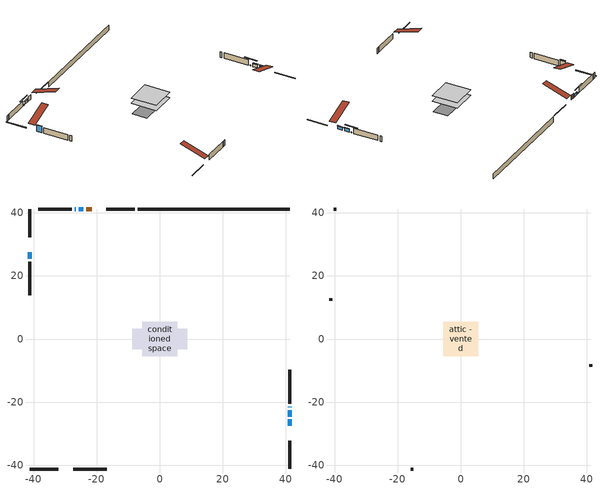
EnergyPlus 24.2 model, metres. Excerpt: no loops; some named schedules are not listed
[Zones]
conditioned space
 floor outside (Floor1 construction): -0.57,-0.57 -0.57,0.57 0.57,0.57 0.57,-0.57 z0.61
 floor adiabatic (AdiabaticFloorConstruction): -5.52,-5.52 -5.52,5.52 5.52,5.52 5.52,-5.52 z0.61
 floor foundation (Slab1 construction): -8.78,-3.26 -8.78,3.26 8.78,3.26 8.78,-3.26 z-1.75
 wall outside (RimJoist1 construction): -7.86,41.23 -16.89,41.23 / -41.23,-41.23 -32.2,-41.23 / -41.23,41.23 -41.23,32.2 / 41.23,-41.23 41.23,-32.2 z0.61:0.91
 wall outside (AdiabaticWallConstruction 1): -21.58,41.23 -23.29,41.23 z0.61:2.64
 wall outside (AdiabaticWallConstruction): 41.23,-27.51 41.23,-25.52 / 41.23,-24.6 41.23,-22.61 z0.61:1.92; -24.21,41.23 -25.76,41.23 z0.61:1.63; -41.23,27.51 -41.23,25.43 z0.61:3.34; 41.23,-21.69 41.23,-21.41 / -26.68,41.23 -26.97,41.23 z0.61:0.98
 wall outside (Wall1 construction): -27.89,41.23 -38.57,41.23 / -27.51,-41.23 -16.83,-41.23 / -41.23,24.5 -41.23,13.82 / 41.23,-20.48 41.23,-9.8 z0.61:3.05
 wall foundation (FoundationWall1 construction): -6.93,41.23,-1.75 -6.93,41.23,0.61 36.41,41.23,0.61 36.41,41.23,0.57 41.23,41.23,0.57 41.23,41.23,-1.75
 window (WindowConstruction): 41.23,-27.51 41.23,-25.52 z0.61:1.92
 window (WindowConstruction 1): 41.23,-24.6 41.23,-22.61 z0.61:1.92
 window (WindowConstruction 2): -24.22,41.23 -25.76,41.23 z0.61:1.63
 window (WindowConstruction 3): -41.23,27.51 -41.23,25.43 z0.61:3.34
 window (WindowConstruction 4): 41.23,-21.69 41.23,-21.41 z0.61:0.97
 window (WindowConstruction 5): -26.69,41.23 -26.96,41.23 z0.61:0.97
 door (Door): -21.58,41.23 -23.29,41.23 z0.61:2.64
 ceiling adiabatic (AdiabaticFloorConstruction): 5.52,-5.52 5.52,5.52 -5.52,5.52 -5.52,-5.52 z0.61
attic - vented
 floor to conditioned space (Floor2 construction Reversed): -5.52,-5.52 -5.52,5.52 5.52,5.52 5.52,-5.52 z3.05
 wall outside (Wall2 construction): -39.5,41.23 -40.3,41.23 / -15.9,-41.23 -15.1,-41.23 / -41.23,12.9 -41.23,12.1 / 41.23,-8.87 41.23,-8.08 z0.61:3.05
 roof outside (Roof1 construction): -20.65,41.23,3.05 -20.65,30.48,6.63 -17.82,30.48,6.63 -17.82,41.23,3.05; -28.43,-41.23,3.05 -28.43,-30.48,6.63 -31.27,-30.48,6.63 -31.27,-41.23,3.05; -41.23,28.43,3.05 -30.48,28.43,6.63 -30.48,31.27,6.63 -41.23,31.27,3.05; 41.23,-28.43,3.05 30.48,-28.43,6.63 30.48,-31.27,6.63 41.23,-31.27,3.05
shading: 41.23,-25.32 41.23,-27.71 41.64,-27.71 41.64,-25.32 z2.12; 41.23,-22.41 41.23,-24.8 41.64,-24.8 41.64,-22.41 z2.12; -25.96,41.23 -24.01,41.23 -24.01,41.64 -25.96,41.64 z1.83; -41.23,25.23 -41.23,27.71 -41.64,27.71 -41.64,25.23 z3.55; 41.23,-18.77 41.23,-24.33 41.64,-24.33 41.64,-18.77 z3.61; -29.6,41.23 -24.05,41.23 -24.05,41.64 -29.6,41.64 z3.61
[Building]
Building 1: Terrain=Suburbs
[Site:Location]
Winnipeg Intl AP_MB: Latitude {deg}=49.91; Longitude {deg}=-97.24; Time Zone {hr}=-6; Elevation {m}=239; Keep Site Location Information=Yes
[Site:GroundTemperature:Shallow]
-2.46526, -5.11642, -5.32873, -4.07063, 0.979979, 6.00706, 10.3653, 13.1261, 13.3606, 11.1152, 6.8681, 1.99523
[Site:WaterMainsTemperature]
Calculation Method=Schedule; Temperature Schedule=mains temperature schedule
[Material] Roughness=Rough; Thermal Absorptance=0.9
Name | Thickness {m} | Conductivity {W/m-K} | Density {kg/m3} | Specific Heat {J/kg-K} | Solar Absorptance | Visible Absorptance
asphalt or fiberglass shingles | 0.00635 | 0.162714 | 1121.4 | 1465.45 | 0.84 | 0.84
ceiling loosefill ins | 0.0846667 | 0.0480833 | 16.02 | 1046.75 | 0.7 | 0.7
ceiling stud and cavity | 0.1397 | 0.0862361 | 65.682 | 1177.47 | 0.7 | 0.7
concrete 4.0 in. | 0.1016 | 1.803125 | 2242.8 | 837.4 | 0.7 | 0.7
concrete 8.0 in. | 0.2032 | 1.803125 | 2242.8 | 837.4 | 0.7 | 0.7
door material | 0.04445 | 0.053851 | 512.64 | 1214.23 | 0.7 | 0.7
exterior vertical ins | 0.0875068 | 0.029427 | 32.04 | 1214.23 | 0.7 | 0.7
floor covering | 0.0127 | 0.0433444 | 54.468 | 1339.84 | 0.6 | 0.6
floor rigid ins; rim joist rigid ins; wall rigid ins | 0.051816 | 0.029427 | 32.04 | 1214.23 | 0.7 | 0.7
floor rigid ins 1; wall rigid ins 1 | 0.512978 | 0.029427 | 32.04 | 1214.23 | 0.7 | 0.7
floor stud and cavity | 0.1397 | 0.0856594 | 92.3553 | 1139.71 | 0.7 | 0.7
floor stud and cavity 1 | 0.1397 | 1.75129 | 37.0049 | 1207.88 | 0.7 | 0.7
furniture material conditioned space 1 | 0.1524 | 0.115458 | 640.8 | 1214.23 | 0.6 | 0.6
gypsum board | 0.0127 | 0.160291 | 801 | 837.4 | 0.6 | 0.6
gypsum board 1 | 0.0127 | 0.160291 | 801 | 837.4 | 0.7 | 0.7
osb sheathing 0.5 in. | 0.0127 | 0.115458 | 512.64 | 1214.23 | 0.7 | 0.7
osb sheathing 0.75 in. | 0.01905 | 0.115458 | 512.64 | 1214.23 | 0.7 | 0.7
osb sheathing 2.0 in. | 0.0508 | 0.115458 | 512.64 | 1214.23 | 0.7 | 0.7
rim joist stud and cavity | 0.0508 | 0.0402046 | 125.044 | 1163.47 | 0.6 | 0.6
wall stud and cavity | 0.1397 | 0.215013 | 139.0536 | 1170.24 | 0.7 | 0.7
wall stud and cavity 1 | 0.0889 | 6.1454 | 50.32683 | 1063.81 | 0.6 | 0.6
wall stud and cavity 2 | 0.0889 | 0.380278 | 52.3479 | 1209.89 | 0.7 | 0.7
wall stud and cavity 3 | 0.0889 | 0.391764 | 83.0341 | 1211.67 | 0.7 | 0.7
wood siding | 0.0254 | 0.102417 | 544.68 | 1172.36 | 0.4 | 0.4
wood siding 1 | 0.00254 | 0.102417 | 544.68 | 1172.36 | 0.4 | 0.4
wood siding 2; wood siding 3; wood siding 4 | 0.0254 | 0.102417 | 544.68 | 1172.36 | 0.7 | 0.7
[WindowMaterial:SimpleGlazingSystem]
Name | U-Factor {W/m2-K} | Solar Heat Gain Coefficient
WindowMaterial | 1.81753 | 0.56
WindowMaterial 1 | 1.7369 | 0.56
WindowMaterial 2 | 1.910647 | 0.53
WindowMaterial 3 | 1.6347 | 0.6
WindowMaterial 4 | 3.26258 | 0.43
[Construction]
AdiabaticFloorConstruction: floor stud and cavity 1, floor rigid ins 1, osb sheathing 0.75 in., floor covering
AdiabaticWallConstruction: wood siding 3, wall rigid ins 1, wall stud and cavity 2, gypsum board
AdiabaticWallConstruction 1: wood siding 4, wall rigid ins 1, wall stud and cavity 2, gypsum board
Door: door material
Floor1 construction: floor stud and cavity, floor rigid ins, osb sheathing 0.75 in., floor covering
Floor2 construction Reversed: gypsum board, ceiling stud and cavity, ceiling loosefill ins
FoundationWall1 construction: concrete 8.0 in., gypsum board 1
furniture construction conditioned space 1: furniture material conditioned space 1
PartitionWallConstruction: gypsum board, wall stud and cavity 3, gypsum board
RimJoist1 construction: wood siding 2, rim joist rigid ins, osb sheathing 2.0 in., rim joist stud and cavity
Roof1 construction: asphalt or fiberglass shingles
Slab1 construction: concrete 4.0 in.
Wall1 construction: wood siding, wall rigid ins, osb sheathing 0.5 in., wall stud and cavity, gypsum board
Wall2 construction: wood siding 1, wall stud and cavity 1
WindowConstruction: WindowMaterial
WindowConstruction 1: WindowMaterial 1
WindowConstruction 2: WindowMaterial 2
WindowConstruction 3: WindowMaterial 3
WindowConstruction 4; WindowConstruction 5: WindowMaterial 4
[Zone] Multiplier=1; Part of Total Floor Area=Yes
Name | Volume {m3}
attic - vented | 70.7595
conditioned space | 591.1
[Space]
Name | Zone | Volume {m3}
attic - vented 1 | attic - vented | 70.7595
conditioned space 1 | conditioned space | 591.1
[ZoneInfiltration:EffectiveLeakageArea]
infil attic - vented 1: Zone or Space=attic - vented 1; Schedule=Always On Discrete; Effective Air Leakage Area {cm2}=4056.67; Stack Coefficient=0.000418624; Wind Coefficient=1.3824e-05
[ZoneMixing]
whole house fan mix: Zone or Space=attic - vented; Schedule=Always On Continuous; Design Flow Rate Calculation Method=Flow/Zone; Design Flow Rate {m3/s}=0; Source Zone or Space=conditioned space
[SurfaceProperty:ExposedFoundationPerimeter]
Slab1: Exposed Perimeter Calculation Method=TotalExposedPerimeter; Total Exposed Perimeter {m}=48.158
[InternalMass] Zone or ZoneList=conditioned space; Space or SpaceList=conditioned space 1
Name | Construction | Surface Area {m2}
furniture mass conditioned space 1 | furniture construction conditioned space 1 | 95.0839
partition wall mass | PartitionWallConstruction | 237.71
[Lights]
interior lighting: Zone or ZoneList or Space or SpaceList=conditioned space 1; Schedule=interior lighting schedule; Design Level Calculation Method=LightingLevel; Lighting Level {W}=343.2; Return Air Fraction=0; Fraction Radiant=0.6; Fraction Visible=0.2; Fraction Replaceable=1
[People]
occupants: Zone or ZoneList or Space or SpaceList=conditioned space 1; Number of People Schedule=occupants schedule; Number of People Calculation Method=People; Number of People=3; Fraction Radiant=0.314171; Sensible Heat Fraction=0.56303; Activity Level Schedule=occupants activity schedule; Carbon Dioxide Generation Rate {m3/s-W}=0; Enable ASHRAE 55 Comfort Warnings=No; Mean Radiant Temperature Calculation Type=EnclosureAveraged
[ElectricEquipment] Zone or ZoneList or Space or SpaceList=conditioned space 1; Design Level Calculation Method=EquipmentLevel
Name | Schedule | Design Level {W} | Fraction Latent | Fraction Radiant | Fraction Lost
clothes dryer | clothes dryer schedule | 140.772 | 0.015 | 0.081 | 0.85
clothes washer | clothes washer schedule | 32.1985 | 0.03 | 0.162 | 0.7
cooking range | cooking range schedule | 215.147 | 0.08 | 0.432 | 0.2
dishwasher | dishwasher schedule | 66.8632 | 0.3 | 0.18 | 0.4
fridge | fridge schedule | 72.9452 | 0 | 0.6 | 0
mech vent house fan | mech vent house fan schedule | 10 | 0 | 0 | 1
mech vent house fan cfis | mech vent house fan cfis schedule | 0 | 0 | 0 | 0
misc plug loads | misc plug loads schedule | 494.7 | 0.045 | 0.513 | 0.1
whole house fan | Always On Discrete | 0 | 0 | 0 | 1
[OtherEquipment] Zone or ZoneList or Space or SpaceList=conditioned space 1; Design Level Calculation Method=EquipmentLevel
Name | Fuel Type | Schedule | Design Level {W} | Fraction Latent | Fraction Radiant | Fraction Lost
clothes dryer 1 | Electricity | clothes dryer schedule | 0 | 0.015 | 0.081 | 0.85
cooking range 1 | Electricity | cooking range schedule | 0 | 0.08 | 0.432 | 0.2
general water use latent | None | general water use schedule | 62.594 | 1 | 0 | 0
general water use sensible | None | general water use schedule | -61.6891 | 0 | 0.6 | 0
mech vent house fan latent load | None | Always On Discrete | 0 | 1 | 0 | 0
mech vent house fan sensible load | None | Always On Discrete | 0 | 0 | 0 | 0
water heater energy adjustment1 | Electricity | Always On Discrete | 0.01 | 0 | 0 | 1
[ZoneInfiltration:DesignFlowRate] Zone or ZoneList or Space or SpaceList=conditioned space 1; Schedule=Always On Discrete; Design Flow Rate Calculation Method=Flow/Zone; Design Flow Rate {m3/s}=0
infil flow; natural vent flow; whole house fan flow
[AvailabilityManager:Scheduled]
central ac and furnace airloop Availability Manager: Schedule=Always On Discrete
[Foundation:Kiva]
Foundation Kiva 1: Initial Indoor Air Temperature {C}=21; Wall Height Above Grade {m}=0.609996; Wall Depth Below Slab {m}=0.2032; Custom Block Material Name 1=exterior vertical ins; Custom Block Depth 1 {m}=2.36001; Custom Block X Position 1 {m}=0.2159; Custom Block Z Position 1 {m}=0
[Foundation:Kiva:Settings]
Soil Conductivity {W/m-K}=0.849921; Soil Density {kg/m3}=1842.3; Soil Specific Heat {J/kg-K}=418.7; Ground Solar Absorptivity=0.9; Ground Thermal Absorptivity=0.9; Ground Surface Roughness {m}=0.03; Far-Field Width {m}=40; Deep-Ground Boundary Condition=ZeroFlux; Deep-Ground Depth {m}=40; Minimum Cell Dimension {m}=0.2; Maximum Cell Growth Coefficient=3; Simulation Timestep=Timestep
[Exterior:Lights]
exterior lighting: Schedule=exterior lighting schedule; Design Level {W}=75.6
[EnergyManagementSystem:GlobalVariable]
central_ac_and_furnace_airloop_Fan_RTF
infil_program_Qfan
infil_program_Qinf
natural_vent_program_Qnv
natural_vent_program_Qwhf
[EnergyManagementSystem:Sensor]
Name | Output:Variable or Output:Meter Index Key | Output:Variable or Output:Meter
airflow_gain | infil flow | Infiltration Sensible Heat Gain Energy
airflow_gain_1 | natural vent flow | Infiltration Sensible Heat Gain Energy
airflow_gain_2 | whole house fan flow | Infiltration Sensible Heat Gain Energy
airflow_loss | infil flow | Infiltration Sensible Heat Loss Energy
airflow_loss_1 | natural vent flow | Infiltration Sensible Heat Loss Energy
airflow_loss_2 | whole house fan flow | Infiltration Sensible Heat Loss Energy
clg_load_cond |  | Cooling:EnergyTransfer:Zone:CONDITIONED SPACE
clg_sp_s; clg_sp_s_1 | cooling setpoint | Schedule Value
clothes_dryer_exhaust_0_sch_s | clothes dryer exhaust 0 schedule | Schedule Value
cool_season | cooling season schedule | Schedule Value
htg_load_cond |  | Heating:EnergyTransfer:Zone:CONDITIONED SPACE
htg_sp_s; htg_sp_s_1 | heating setpoint | Schedule Value
ig_ee_conv | clothes dryer | Electric Equipment Convective Heating Energy
ig_ee_conv_2 | cooking range | Electric Equipment Convective Heating Energy
ig_ee_conv_4 | fridge | Electric Equipment Convective Heating Energy
ig_ee_conv_5 | misc plug loads | Electric Equipment Convective Heating Energy
ig_ee_conv_6 | whole house fan | Electric Equipment Convective Heating Energy
ig_ee_rad | clothes dryer | Electric Equipment Radiant Heating Energy
ig_ee_rad_2 | cooking range | Electric Equipment Radiant Heating Energy
ig_ee_rad_4 | fridge | Electric Equipment Radiant Heating Energy
ig_ee_rad_5 | misc plug loads | Electric Equipment Radiant Heating Energy
ig_ee_rad_6 | whole house fan | Electric Equipment Radiant Heating Energy
ig_lgt_conv | interior lighting | Lights Convective Heating Energy
ig_lgt_rad | interior lighting | Lights Radiant Heating Energy
ig_lgt_vis | interior lighting | Lights Visible Radiation Heating Energy
ig_oe_conv | clothes dryer 1 | Other Equipment Convective Heating Energy
ig_oe_conv_1 | cooking range 1 | Other Equipment Convective Heating Energy
ig_oe_conv_2 | general water use latent | Other Equipment Convective Heating Energy
ig_oe_conv_3 | general water use sensible | Other Equipment Convective Heating Energy
ig_oe_conv_4 | water heater energy adjustment1 | Other Equipment Convective Heating Energy
ig_oe_rad | clothes dryer 1 | Other Equipment Radiant Heating Energy
ig_oe_rad_1 | cooking range 1 | Other Equipment Radiant Heating Energy
ig_oe_rad_2 | general water use latent | Other Equipment Radiant Heating Energy
ig_oe_rad_3 | general water use sensible | Other Equipment Radiant Heating Energy
ig_oe_rad_4 | water heater energy adjustment1 | Other Equipment Radiant Heating Energy
ig_ppl_conv | occupants | People Convective Heating Energy
ig_ppl_rad | occupants | People Radiant Heating Energy
im_conv | furniture mass conditioned space 1 | Surface Inside Face Convection Heat Gain Energy
im_conv_1 | partition wall mass | Surface Inside Face Convection Heat Gain Energy
im_ig | furniture mass conditioned space 1 | Surface Inside Face Internal Gains Radiation Heat Gain Energy
im_ig_1 | partition wall mass | Surface Inside Face Internal Gains Radiation Heat Gain Energy
im_lgt | furniture mass conditioned space 1 | Surface Inside Face Lights Radiation Heat Gain Energy
im_lgt_1 | partition wall mass | Surface Inside Face Lights Radiation Heat Gain Energy
im_sol | furniture mass conditioned space 1 | Surface Inside Face Solar Radiation Heat Gain Energy
im_sol_1 | partition wall mass | Surface Inside Face Solar Radiation Heat Gain Energy
im_surf | furniture mass conditioned space 1 | Surface Inside Face Net Surface Thermal Radiation Heat Gain Energy
im_surf_1 | partition wall mass | Surface Inside Face Net Surface Thermal Radiation Heat Gain Energy
mv_conv | mech vent house fan | Electric Equipment Convective Heating Energy
mv_conv_1 | mech vent house fan cfis | Electric Equipment Convective Heating Energy
mv_conv_2 | mech vent house fan latent load | Other Equipment Convective Heating Energy
mv_conv_3 | mech vent house fan sensible load | Other Equipment Convective Heating Energy
mv_rad | mech vent house fan | Electric Equipment Radiant Heating Energy
mv_rad_1 | mech vent house fan cfis | Electric Equipment Radiant Heating Energy
mv_rad_2 | mech vent house fan latent load | Other Equipment Radiant Heating Energy
mv_rad_3 | mech vent house fan sensible load | Other Equipment Radiant Heating Energy
natural_vent_s | natural vent schedule | Schedule Value
out_pb_s |  | Site Outdoor Air Barometric Pressure
out_wt_s |  | Site Outdoor Air Humidity Ratio
site_vw_s |  | Site Wind Speed
ss_back_out | Window1 | Surface Window Shortwave from Zone Back Out Window Heat Transfer Rate
ss_back_out_1 | Window2 | Surface Window Shortwave from Zone Back Out Window Heat Transfer Rate
ss_back_out_2 | Window5 | Surface Window Shortwave from Zone Back Out Window Heat Transfer Rate
ss_back_out_3 | Window7 | Surface Window Shortwave from Zone Back Out Window Heat Transfer Rate
ss_back_out_4 | Window8 | Surface Window Shortwave from Zone Back Out Window Heat Transfer Rate
ss_back_out_5 | Window9 | Surface Window Shortwave from Zone Back Out Window Heat Transfer Rate
ss_conv | Door1 | Surface Inside Face Convection Heat Gain Energy
ss_conv_1 | Window1 | Surface Inside Face Convection Heat Gain Energy
ss_conv_2 | Window2 | Surface Inside Face Convection Heat Gain Energy
ss_conv_3 | Window5 | Surface Inside Face Convection Heat Gain Energy
ss_conv_4 | Window7 | Surface Inside Face Convection Heat Gain Energy
ss_conv_5 | Window8 | Surface Inside Face Convection Heat Gain Energy
ss_conv_6 | Window9 | Surface Inside Face Convection Heat Gain Energy
ss_ig | Door1 | Surface Inside Face Internal Gains Radiation Heat Gain Energy
ss_ig_1 | Window1 | Surface Inside Face Internal Gains Radiation Heat Gain Energy
ss_ig_2 | Window2 | Surface Inside Face Internal Gains Radiation Heat Gain Energy
ss_ig_3 | Window5 | Surface Inside Face Internal Gains Radiation Heat Gain Energy
ss_ig_4 | Window7 | Surface Inside Face Internal Gains Radiation Heat Gain Energy
ss_ig_5 | Window8 | Surface Inside Face Internal Gains Radiation Heat Gain Energy
ss_ig_6 | Window9 | Surface Inside Face Internal Gains Radiation Heat Gain Energy
ss_lgt | Door1 | Surface Inside Face Lights Radiation Heat Gain Energy
ss_sol | Door1 | Surface Inside Face Solar Radiation Heat Gain Energy
ss_surf | Door1 | Surface Inside Face Net Surface Thermal Radiation Heat Gain Energy
ss_surf_1 | Window1 | Surface Inside Face Net Surface Thermal Radiation Heat Gain Energy
ss_surf_2 | Window2 | Surface Inside Face Net Surface Thermal Radiation Heat Gain Energy
ss_surf_3 | Window5 | Surface Inside Face Net Surface Thermal Radiation Heat Gain Energy
ss_surf_4 | Window7 | Surface Inside Face Net Surface Thermal Radiation Heat Gain Energy
ss_surf_5 | Window8 | Surface Inside Face Net Surface Thermal Radiation Heat Gain Energy
ss_surf_6 | Window9 | Surface Inside Face Net Surface Thermal Radiation Heat Gain Energy
ss_trans_in | Window1 | Surface Window Transmitted Solar Radiation Rate
ss_trans_in_1 | Window2 | Surface Window Transmitted Solar Radiation Rate
ss_trans_in_2 | Window5 | Surface Window Transmitted Solar Radiation Rate
ss_trans_in_3 | Window7 | Surface Window Transmitted Solar Radiation Rate
ss_trans_in_4 | Window8 | Surface Window Transmitted Solar Radiation Rate
ss_trans_in_5 | Window9 | Surface Window Transmitted Solar Radiation Rate
ss_trans_out | Window1 | Surface Inside Face Initial Transmitted Diffuse Transmitted Out Window Solar Radiation Rate
ss_trans_out_1 | Window2 | Surface Inside Face Initial Transmitted Diffuse Transmitted Out Window Solar Radiation Rate
ss_trans_out_2 | Window5 | Surface Inside Face Initial Transmitted Diffuse Transmitted Out Window Solar Radiation Rate
ss_trans_out_3 | Window7 | Surface Inside Face Initial Transmitted Diffuse Transmitted Out Window Solar Radiation Rate
ss_trans_out_4 | Window8 | Surface Inside Face Initial Transmitted Diffuse Transmitted Out Window Solar Radiation Rate
ss_trans_out_5 | Window9 | Surface Inside Face Initial Transmitted Diffuse Transmitted Out Window Solar Radiation Rate
s_conv | Floor1 | Surface Inside Face Convection Heat Gain Energy
s_conv_1 | Floor2 | Surface Inside Face Convection Heat Gain Energy
s_conv_10 | Wall1:0 | Surface Inside Face Convection Heat Gain Energy
s_conv_11 | Wall1:180 | Surface Inside Face Convection Heat Gain Energy
s_conv_12 | Wall1:270 | Surface Inside Face Convection Heat Gain Energy
s_conv_13 | Wall1:90 | Surface Inside Face Convection Heat Gain Energy
s_conv_2 | FoundationWall1 | Surface Inside Face Convection Heat Gain Energy
s_conv_3 | inferred conditioned ceiling | Surface Inside Face Convection Heat Gain Energy
s_conv_4 | inferred conditioned floor | Surface Inside Face Convection Heat Gain Energy
s_conv_5 | RimJoist1:0 | Surface Inside Face Convection Heat Gain Energy
s_conv_6 | RimJoist1:180 | Surface Inside Face Convection Heat Gain Energy
s_conv_7 | RimJoist1:270 | Surface Inside Face Convection Heat Gain Energy
s_conv_8 | RimJoist1:90 | Surface Inside Face Convection Heat Gain Energy
s_conv_9 | Slab1 | Surface Inside Face Convection Heat Gain Energy
s_ig | Floor1 | Surface Inside Face Internal Gains Radiation Heat Gain Energy
s_ig_1 | Floor2 | Surface Inside Face Internal Gains Radiation Heat Gain Energy
s_ig_10 | Wall1:0 | Surface Inside Face Internal Gains Radiation Heat Gain Energy
s_ig_11 | Wall1:180 | Surface Inside Face Internal Gains Radiation Heat Gain Energy
s_ig_12 | Wall1:270 | Surface Inside Face Internal Gains Radiation Heat Gain Energy
s_ig_13 | Wall1:90 | Surface Inside Face Internal Gains Radiation Heat Gain Energy
s_ig_2 | FoundationWall1 | Surface Inside Face Internal Gains Radiation Heat Gain Energy
s_ig_3 | inferred conditioned ceiling | Surface Inside Face Internal Gains Radiation Heat Gain Energy
s_ig_4 | inferred conditioned floor | Surface Inside Face Internal Gains Radiation Heat Gain Energy
s_ig_5 | RimJoist1:0 | Surface Inside Face Internal Gains Radiation Heat Gain Energy
s_ig_6 | RimJoist1:180 | Surface Inside Face Internal Gains Radiation Heat Gain Energy
s_ig_7 | RimJoist1:270 | Surface Inside Face Internal Gains Radiation Heat Gain Energy
s_ig_8 | RimJoist1:90 | Surface Inside Face Internal Gains Radiation Heat Gain Energy
s_ig_9 | Slab1 | Surface Inside Face Internal Gains Radiation Heat Gain Energy
s_lgt | Floor1 | Surface Inside Face Lights Radiation Heat Gain Energy
s_lgt_1 | Floor2 | Surface Inside Face Lights Radiation Heat Gain Energy
s_lgt_10 | Wall1:0 | Surface Inside Face Lights Radiation Heat Gain Energy
s_lgt_11 | Wall1:180 | Surface Inside Face Lights Radiation Heat Gain Energy
s_lgt_12 | Wall1:270 | Surface Inside Face Lights Radiation Heat Gain Energy
s_lgt_13 | Wall1:90 | Surface Inside Face Lights Radiation Heat Gain Energy
s_lgt_2 | FoundationWall1 | Surface Inside Face Lights Radiation Heat Gain Energy
s_lgt_3 | inferred conditioned ceiling | Surface Inside Face Lights Radiation Heat Gain Energy
s_lgt_4 | inferred conditioned floor | Surface Inside Face Lights Radiation Heat Gain Energy
s_lgt_5 | RimJoist1:0 | Surface Inside Face Lights Radiation Heat Gain Energy
s_lgt_6 | RimJoist1:180 | Surface Inside Face Lights Radiation Heat Gain Energy
s_lgt_7 | RimJoist1:270 | Surface Inside Face Lights Radiation Heat Gain Energy
s_lgt_8 | RimJoist1:90 | Surface Inside Face Lights Radiation Heat Gain Energy
s_lgt_9 | Slab1 | Surface Inside Face Lights Radiation Heat Gain Energy
s_sol | Floor1 | Surface Inside Face Solar Radiation Heat Gain Energy
s_sol_1 | Floor2 | Surface Inside Face Solar Radiation Heat Gain Energy
s_sol_10 | Wall1:0 | Surface Inside Face Solar Radiation Heat Gain Energy
s_sol_11 | Wall1:180 | Surface Inside Face Solar Radiation Heat Gain Energy
s_sol_12 | Wall1:270 | Surface Inside Face Solar Radiation Heat Gain Energy
s_sol_13 | Wall1:90 | Surface Inside Face Solar Radiation Heat Gain Energy
s_sol_2 | FoundationWall1 | Surface Inside Face Solar Radiation Heat Gain Energy
s_sol_3 | inferred conditioned ceiling | Surface Inside Face Solar Radiation Heat Gain Energy
s_sol_4 | inferred conditioned floor | Surface Inside Face Solar Radiation Heat Gain Energy
s_sol_5 | RimJoist1:0 | Surface Inside Face Solar Radiation Heat Gain Energy
s_sol_6 | RimJoist1:180 | Surface Inside Face Solar Radiation Heat Gain Energy
s_sol_7 | RimJoist1:270 | Surface Inside Face Solar Radiation Heat Gain Energy
s_sol_8 | RimJoist1:90 | Surface Inside Face Solar Radiation Heat Gain Energy
s_sol_9 | Slab1 | Surface Inside Face Solar Radiation Heat Gain Energy
s_surf | Floor1 | Surface Inside Face Net Surface Thermal Radiation Heat Gain Energy
s_surf_1 | Floor2 | Surface Inside Face Net Surface Thermal Radiation Heat Gain Energy
s_surf_10 | Wall1:0 | Surface Inside Face Net Surface Thermal Radiation Heat Gain Energy
s_surf_11 | Wall1:180 | Surface Inside Face Net Surface Thermal Radiation Heat Gain Energy
s_surf_12 | Wall1:270 | Surface Inside Face Net Surface Thermal Radiation Heat Gain Energy
s_surf_13 | Wall1:90 | Surface Inside Face Net Surface Thermal Radiation Heat Gain Energy
s_surf_2 | FoundationWall1 | Surface Inside Face Net Surface Thermal Radiation Heat Gain Energy
s_surf_3 | inferred conditioned ceiling | Surface Inside Face Net Surface Thermal Radiation Heat Gain Energy
s_surf_4 | inferred conditioned floor | Surface Inside Face Net Surface Thermal Radiation Heat Gain Energy
s_surf_5 | RimJoist1:0 | Surface Inside Face Net Surface Thermal Radiation Heat Gain Energy
s_surf_6 | RimJoist1:180 | Surface Inside Face Net Surface Thermal Radiation Heat Gain Energy
s_surf_7 | RimJoist1:270 | Surface Inside Face Net Surface Thermal Radiation Heat Gain Energy
s_surf_8 | RimJoist1:90 | Surface Inside Face Net Surface Thermal Radiation Heat Gain Energy
s_surf_9 | Slab1 | Surface Inside Face Net Surface Thermal Radiation Heat Gain Energy
[EnergyManagementSystem:Actuator]
Name | Actuated Component Unique | Actuated Component Type | Actuated Component Control Type
fridge_schedule_act | fridge schedule | Schedule:Constant | Schedule Value
infil_flow_act | infil flow | Zone Infiltration | Air Exchange Flow Rate
mech_vent_house_fan_cfis_act | mech vent house fan cfis | ElectricEquipment | Electricity Rate
mech_vent_house_fan_latent_load_act | mech vent house fan latent load | OtherEquipment | Power Level
mech_vent_house_fan_sensible_load_act | mech vent house fan sensible load | OtherEquipment | Power Level
natural_vent_flow_act | natural vent flow | Zone Infiltration | Air Exchange Flow Rate
water_heater_ec_adj_act | water heater energy adjustment1 | OtherEquipment | Power Level
